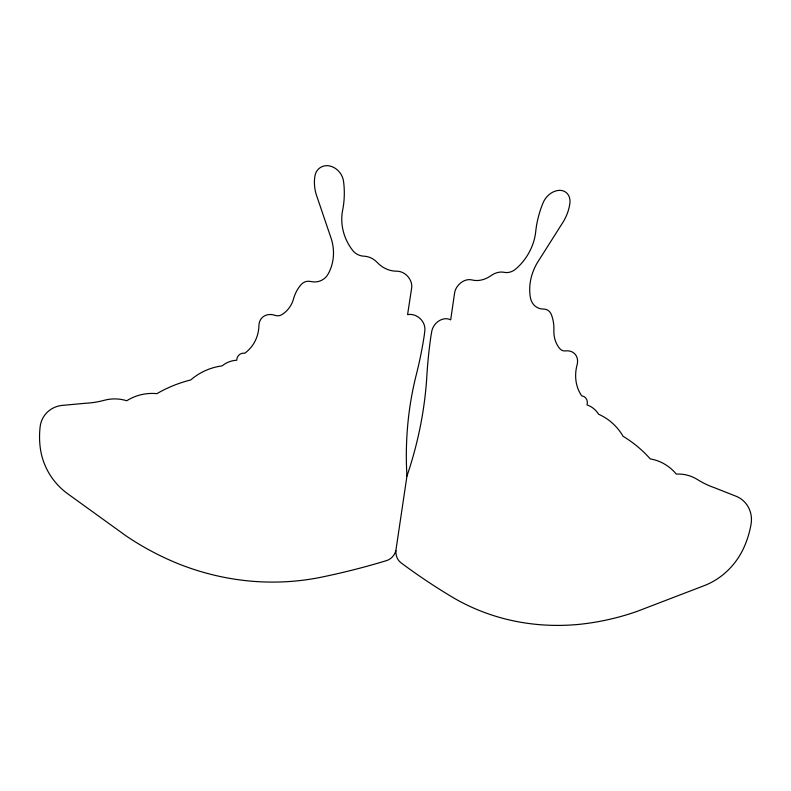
<?xml version="1.0" encoding="UTF-8"?>
<svg xmlns="http://www.w3.org/2000/svg" width="791" height="791" viewBox="0 0 791 791"><rect width="100%" height="100%" fill="white"/><g stroke="black" fill="none" stroke-linecap="round" stroke-linejoin="round"><path stroke-width="1.19" d="M395.846 550.744L406.95 476.063A272.242 188.831 -72 0 0 426.853 376.012A548.914 493.149 -22.2 0 1 430.947 336.056L431.53 332.645A12.874 10.135 -64.9 0 1 436.098 323.193A15.968 12.587 -65 0 1 450.682 319.831L454.627 292.769A12.31 9.69 -62.2 0 1 457.435 286.322A15.751 12.419 -62.2 0 1 471.99 279.945A28.16 22.029 -59.7 0 0 491.082 275.594A20.259 16.215 -60.8 0 1 504.371 272.351A15.701 12.468 -58.7 0 0 514.723 269.86A46.679 36.505 -58.4 0 0 535.715 231.595A96.769 79.179 -51.2 0 1 543.041 202.911A17.333 13.734 -54.4 0 1 559.168 190.364A15.059 11.924 -54.3 0 1 569.886 203.386A40.727 31.996 -55.5 0 1 561.917 223.922L537.415 262.572A47.055 38.818 -56.7 0 0 530.425 297.713A18.539 15.187 -58.5 0 0 543.526 309.054A11.509 9.512 -60.3 0 1 551.208 314.254A39.797 32.698 -62.2 0 1 553.878 330.163A30.898 26.083 -58.5 0 0 559.731 348.584A9.096 7.673 -60.4 0 0 565.733 350.897A15.009 12.755 -62 0 1 573.188 352.529A12.053 10.243 -61.7 0 1 577.123 364.72A38.729 33.687 -59.7 0 0 581.761 395.895A7.821 6.773 -64.2 0 1 587.07 404.943A28.001 24.402 -66.9 0 1 598.639 414.257A65.208 57.189 -71.4 0 1 623.12 436.316A140.106 122.457 -80.8 0 1 650.281 458.909A50.387 46.076 -74 0 1 676.295 474.096A41.29 38.532 -74.2 0 1 697.573 479.623A92.468 85.636 -46.8 0 0 714.214 487.622L736.945 496.6A25.678 24.61 -73.2 0 1 751.084 524.087A90.787 84.192 -73.7 0 1 744.499 546.235A72.179 67.551 -74.6 0 1 704.109 585.686L637.299 611.305C618.374 617.969 598.678 622.379 578.715 624.406A275.743 234.571 -60.6 0 1 450.811 596.236A1142.817 774.013 -32 0 1 400.859 562.678A14.535 11.608 -78.8 0 1 395.846 550.744A14.505 13.249 -86.4 0 1 386.601 560.582A934.211 737.657 38.2 0 1 322.075 577.034A266.785 250.707 59.7 0 1 180.506 564.636C161.265 557.012 142.845 547.323 125.739 535.655L67.848 493.871A68.857 67.888 -2.3 0 1 40.262 447.805A86.407 85.685 3.8 0 1 40.193 426.369A24.64 23.928 -1.6 0 1 61.401 405.476L85.843 403.232A87.999 83.737 23.8 0 0 104.293 400.286A39.372 38.888 -0.7 0 1 126.728 400.76A47.855 47.767 52.6 0 1 156.885 393.651A135.231 130.752 -76.9 0 1 190.72 379.957A62.894 61.095 76.5 0 1 222.073 365.897A27.052 26.063 66.2 0 1 236.707 360.231A7.564 7.238 61.9 0 1 244.854 353.181A37.335 35.516 53.6 0 0 258.934 325.388A11.707 11.025 60.7 0 1 266.656 314.996A14.584 13.744 61.1 0 1 274.912 315.312A8.839 8.276 59.5 0 0 281.873 314.63A29.959 27.962 56.6 0 0 293.55 298.82A39.026 36.03 64.7 0 1 301.153 284.552A11.242 10.392 61.3 0 1 310.823 281.507A18.104 16.591 59.4 0 0 328.166 273.973A45.73 41.972 56.3 0 0 331.399 239.149L317.132 197.137A39.857 35.407 57.7 0 1 314.917 176.037A14.663 13.071 55.7 0 1 330.203 166.08A16.888 15.059 55.8 0 1 343.561 181.465A93.12 84.242 50 0 1 342.641 210.258A46.046 40.974 61.8 0 0 353.448 251.36A15.444 13.892 61.5 0 0 363.82 256.175A19.973 18.094 64.1 0 1 377.198 262.434A27.873 24.847 63.6 0 0 396.637 271.184A15.622 14.05 66.8 0 1 410.608 280.835A12.211 10.965 66.9 0 1 411.686 287.706L407.583 314.64A15.909 14.347 71 0 1 422.612 321.561A12.834 11.558 70.9 0 1 424.698 331.805L424.283 335.236A496.936 453.648 18.7 0 1 416.303 374.677A284.592 235.5 83 0 0 406.95 476.063"/></g></svg>
